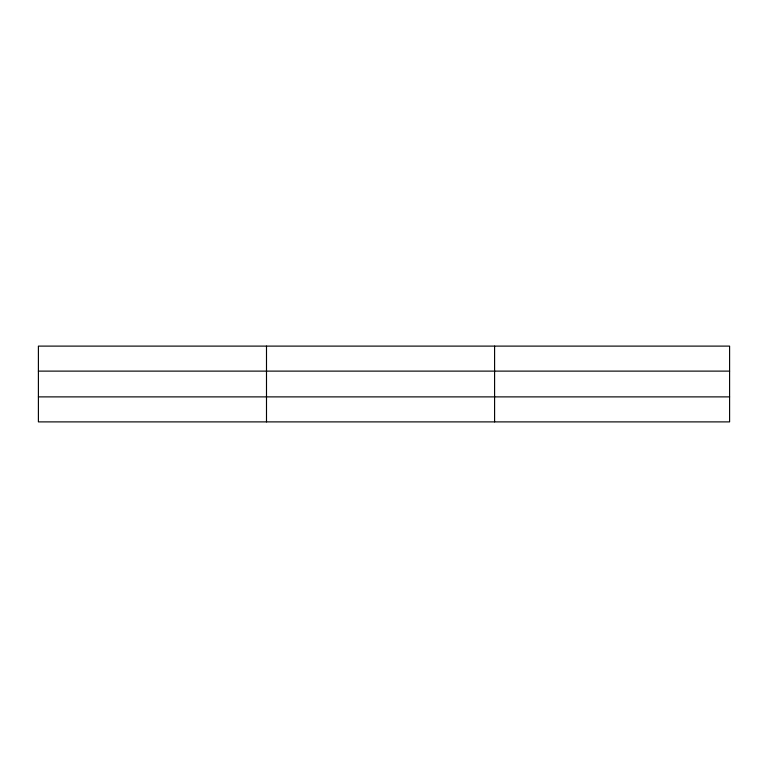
<?xml version="1.0" encoding="UTF-8"?>
<svg xmlns="http://www.w3.org/2000/svg" width="768" height="768" viewBox="0 0 768 768"><rect width="100%" height="100%" fill="white"/><g stroke="black" fill="none" stroke-linecap="round" stroke-linejoin="round"><path stroke-width="1.15" d="M266.496 346.109L266.496 421.891M494.592 346.109L494.592 421.891M729.6 371.117L729.6 346.109L38.4 346.109L38.4 421.891L729.6 421.891L729.6 371.117L38.4 371.117M38.4 396.883L729.6 396.883"/></g></svg>
